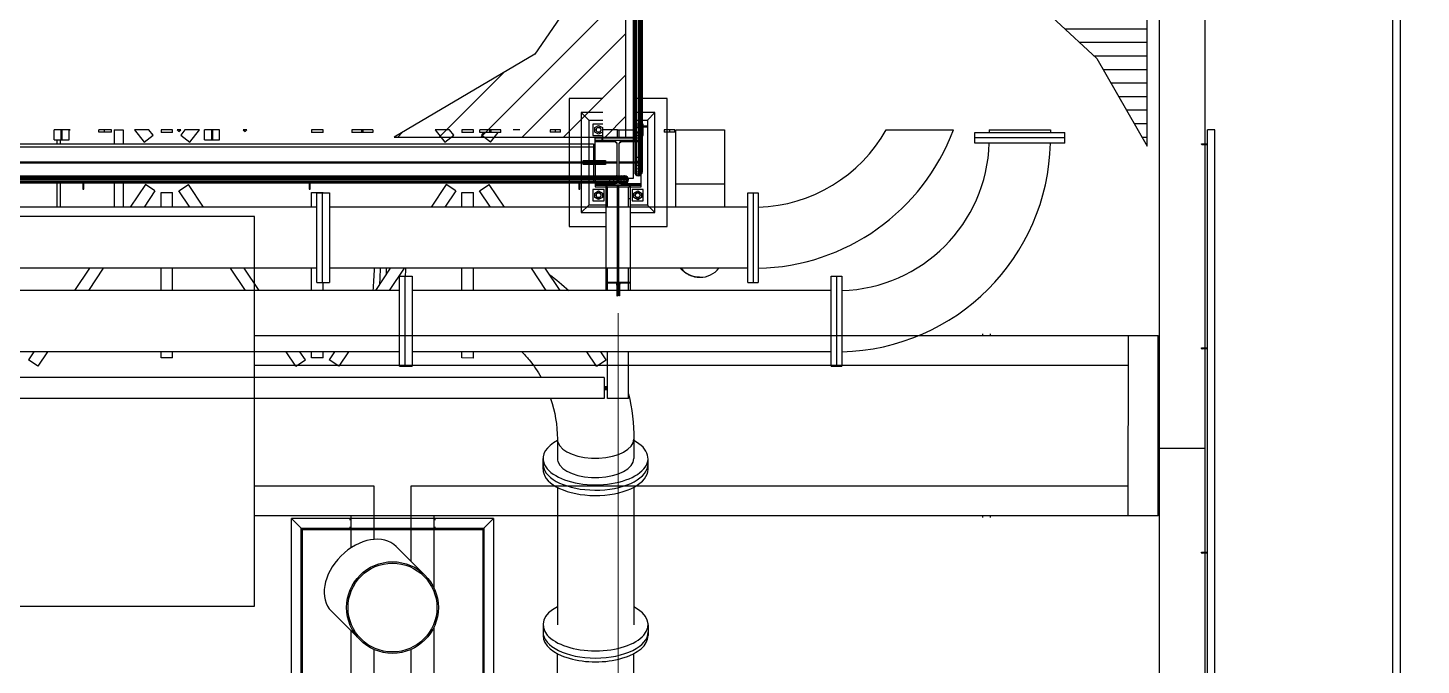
# Model space of a CAD drawing. Header units: metres. Extents: x 0 to 63075, y 0 to 44550.
# Drawn here: x 60035 to 61426, y 37841 to 38478 of the extents above; entities that cross this region are included whole.
import ezdxf

# ---------------------------------------------------------------- set-up
doc = ezdxf.new("R2010")
doc.units = ezdxf.units.M
doc.header["$LTSCALE"] = 75
for name, color, linetype in [('GSB', 7, 'Continuous'), ('ML6', 1, 'Continuous'), ('SDM', 7, 'Continuous'), ('SL1', 8, 'Continuous')]:
    doc.layers.add(name, color=color, linetype=linetype)
doc.styles.add('Arial', font='arial.ttf')
doc.styles.add('ROMANS', font='ROMANS.SHX')
doc.dimstyles.new('75___1-75', dxfattribs={"dimscale": 75, "dimtxt": 2.5, "dimasz": 2, "dimexe": 1.5, "dimexo": 1, "dimgap": 0.5, "dimtad": 1, "dimdec": 0, "dimzin": 12, "dimtxsty": 'ROMANS', "dimcen": 0, "dimclrd": 256, "dimclre": 256, "dimclrt": 3, "dimazin": 3, "dimtfac": 1, "dimtdec": 0, "dimtmove": 0, "dimatfit": 0, "dimfxl": 1, "dimlwd": -1, "dimlwe": -1, "dimarcsym": 0})
doc.dimstyles.new('VL0-GL_L', dxfattribs={"dimtxt": 0.18, "dimasz": 0.18, "dimexe": 0.18, "dimexo": 0.0625, "dimgap": 0.09, "dimtad": 0, "dimtih": 1, "dimtoh": 1, "dimdec": 4, "dimzin": 0, "dimdsep": 46, "dimtxsty": 'Standard', "dimcen": 0.09, "dimadec": 0, "dimazin": 0, "dimtfac": 1, "dimtdec": 4, "dimtofl": 0, "dimtmove": 0, "dimatfit": 3, "dimfxl": 1, "dimtolj": 1, "dimtzin": 0, "dimarcsym": 0})

# ---------------------------------------------------------------- blocks, each defined once
blk = doc.blocks.new('A$C6bae614f')
at = {"layer": 'SL1'}
h = blk.add_hatch(dxfattribs=at)
h.set_pattern_fill('_USER', color=256, scale=90, angle=-0.00187, style=0, pattern_type=0)
h.set_pattern_definition([(359.99813, (326091.565, -18363.04), (0.00294, 90), [])])
h.paths.add_polyline_path([(421387.8, 30260.9), (421387.9, 33754.9), (421001.2, 32979.4), (420499.4, 32570.6), (420373.4, 31955.6), (420516, 31343.3), (421053.1, 30843.8)])
h = blk.add_hatch(dxfattribs=at)
h.set_pattern_fill('_USER', color=256, scale=195, angle=44.99813, style=0, pattern_type=0)
h.set_pattern_definition([(44.99813, (326091.56, -18363.04), (-137.8813, 137.89033), [])])
h.paths.add_polyline_path([(417315.5, 30874.3), (416380.8, 30322.3), (417921.9, 30322.2), (417922, 31756.4)])
for p, q in [((421469.5, 17752.7), (421470.6, 50902.7)), ((421770.6, 50902.7), (421769.5, 17752.7)), ((423019.5, 17752.7), (423020.6, 50902.7)), ((423070.6, 50902.6), (423069.5, 17752.6)), ((417980.2, 36075.8), (417980, 30089.3)), ((417982.1, 36075.8), (417981.9, 30189.3)), ((417987.4, 36075.8), (417987.2, 30189.3)), ((417995.1, 30069.8), (417995.3, 36075.8)), ((418004.6, 36075.8), (418004.4, 30064.9)), ((418014, 36075.8), (418013.8, 30189.3)), ((418021.9, 36075.8), (418021.7, 30189.3)), ((418027.2, 36075.8), (418027, 30080)), ((418029, 36075.8), (418028.8, 30091.8)), ((417971.4, 30049.3), (417971.6, 35754.3)), ((417974.6, 35541.3), (417974.4, 30318.3)), ((417544.9, 30577.8), (417544.9, 29727.8)), ((417768.4, 30577.8), (417544.9, 30577.8)), ((418194.9, 30577.8), (417971.4, 30577.8)), ((418194.9, 29727.8), (418194.9, 30577.8)), ((417768.4, 30485.3), (417624.9, 30485.3)), ((417674.9, 30435.3), (417624.9, 30485.3)), ((417624.9, 30485.3), (417624.9, 29820.3)), ((418114.9, 30485.3), (417971.4, 30485.3)), ((418114.9, 30485.3), (418064.9, 30435.3)), ((418114.9, 29820.3), (418114.9, 30485.3)), ((417674.9, 30435.3), (417674.9, 29870.3)), ((417674.9, 30435.3), (417768.4, 30435.3)), ((417702.4, 30407.8), (417702.4, 30332.8)), ((417768.4, 30407.8), (417702.4, 30407.8)), ((417714.5, 30385), (417739.9, 30399.7)), ((417714.5, 30355.6), (417714.5, 30385)), ((417729.5, 30383.4), (417724.9, 30377.6)), ((417736.2, 30386.6), (417729.5, 30383.4)), ((417743.6, 30386.6), (417736.2, 30386.6)), ((417739.9, 30399.7), (417765.4, 30385)), ((417750.3, 30383.4), (417743.6, 30386.6)), ((417755, 30377.6), (417750.3, 30383.4)), ((417765.4, 30385), (417765.4, 30355.6)), ((417971.4, 30435.3), (418064.9, 30435.3)), ((418037.4, 30407.8), (417971.4, 30407.8)), ((417974.5, 30385), (417999.9, 30399.7)), ((417974.5, 30355.6), (417974.5, 30385)), ((417989.5, 30383.3), (417984.9, 30377.5)), ((417996.2, 30386.6), (417989.5, 30383.3)), ((418003.6, 30386.6), (417996.2, 30386.6)), ((417999.9, 30399.7), (418025.4, 30385)), ((418010.3, 30383.3), (418003.6, 30386.6)), ((418015, 30377.5), (418010.3, 30383.3)), ((418025.4, 30385), (418025.4, 30355.6)), ((418067.9, 30395.7), (418028.8, 30395.7)), ((418028.8, 30389.3), (418067.9, 30389.3)), ((418037.4, 30332.8), (418037.4, 30407.8)), ((418064.9, 30435.3), (418064.9, 29870.3)), ((418067.9, 30389.3), (418067.9, 30395.7)), ((414172.1, 30371.5), (414119.9, 30371.5)), ((414119.9, 30302.9), (414119.9, 30371.5)), ((414119.9, 30302.9), (414219.9, 30302.9)), ((414138, 30302.9), (414138, 30277.9)), ((414159.3, 30302.9), (414159.3, 30277.9)), ((414167.8, 30302.9), (414167.8, 30371.5)), ((414172.1, 30371.5), (414172.1, 30302.9)), ((414182.1, 30371.5), (414172.1, 30371.5)), ((414219.9, 30371.5), (414182.1, 30371.5)), ((414226.4, 30371.5), (414219.9, 30371.5)), ((414219.9, 30302.9), (414219.9, 30371.5)), ((414219.9, 30370.1), (414226.4, 30370.1)), ((414226.4, 30371.5), (414226.4, 30370.1)), ((414500.9, 30371.5), (414417.2, 30371.5)), ((414417.2, 30354.5), (414417.2, 30371.5)), ((414500.9, 30354.5), (414417.2, 30354.5)), ((414452.2, 30371.5), (414452.2, 30354.5)), ((414500.9, 30354.5), (414500.9, 30371.5)), ((414518.5, 30371.5), (414578.8, 30371.5)), ((414518.5, 30371.5), (414518.5, 30277.9)), ((414578.8, 30371.5), (414578.8, 30277.9)), ((414749.9, 30371.5), (414653.7, 30371.5)), ((414653.7, 30371.5), (414717.8, 30288.2)), ((414717.8, 30288.2), (414778.2, 30334.7)), ((414778.2, 30334.7), (414749.9, 30371.5)), ((414908, 30371.5), (414831.8, 30371.5)), ((414831.8, 30371.5), (414831.8, 30352.9)), ((414908, 30352.9), (414831.8, 30352.9)), ((414908, 30352.9), (414908, 30371.5)), ((414938.2, 30371.5), (414948.6, 30359)), ((414963.6, 30371.5), (414938.2, 30371.5)), ((414948.6, 30359), (414963.6, 30371.5)), ((414990, 30371.5), (414961.7, 30334.7)), ((414961.7, 30334.7), (415022.1, 30288.2)), ((415086.1, 30371.5), (414990, 30371.5)), ((415022.1, 30288.2), (415086.1, 30371.5)), ((415219.9, 30371.5), (415119.9, 30371.5)), ((415119.9, 30302.9), (415119.9, 30371.5)), ((415119.9, 30302.9), (415219.9, 30302.9)), ((415167.8, 30302.9), (415167.8, 30371.5)), ((415172.1, 30371.5), (415172.1, 30302.9)), ((415219.9, 30302.9), (415219.9, 30371.5)), ((415401.7, 30371.5), (415376.3, 30371.5)), ((415376.3, 30371.5), (415391.3, 30359)), ((415391.3, 30359), (415401.7, 30371.5)), ((415908, 30371.5), (415831.8, 30371.5)), ((415831.8, 30371.5), (415831.8, 30352.9)), ((415908, 30352.9), (415831.8, 30352.9)), ((415908, 30352.9), (415908, 30371.5)), ((416239.9, 30371.4), (416099.9, 30371.4)), ((416099.9, 30371.4), (416099.9, 30352.9)), ((416239.9, 30352.9), (416099.9, 30352.9)), ((416166.4, 30352.9), (416166.4, 30371.4)), ((416173.4, 30371.4), (416173.4, 30352.9)), ((416239.9, 30371.4), (416239.9, 30352.9)), ((416749.9, 30371.4), (416653.7, 30371.4)), ((416653.7, 30371.4), (416717.8, 30288.2)), ((416717.8, 30288.2), (416778.2, 30334.6)), ((416778.2, 30334.6), (416749.9, 30371.4)), ((416908, 30371.4), (416831.8, 30371.4)), ((416831.8, 30371.4), (416831.8, 30352.9)), ((416908, 30352.8), (416831.8, 30352.9)), ((416908, 30352.8), (416908, 30371.4)), ((417089.9, 30371.4), (416949.9, 30371.4)), ((416949.9, 30352.8), (416949.9, 30371.4)), ((417089.9, 30352.8), (416949.9, 30352.8)), ((416975.7, 30352.8), (416961.7, 30334.6)), ((417022.1, 30288.1), (416961.7, 30334.6)), ((417016.4, 30352.8), (417016.4, 30371.4)), ((417022.1, 30288.1), (417071.8, 30352.8)), ((417023.4, 30371.4), (417023.4, 30352.8)), ((417089.9, 30352.8), (417089.9, 30371.4)), ((417216, 30371.4), (417171.3, 30371.4)), ((417171.3, 30371.4), (417171.3, 30370)), ((417216, 30370), (417171.3, 30370)), ((417193.7, 30370), (417193.7, 30371.4)), ((417216, 30371.4), (417216, 30370)), ((417487.3, 30371.4), (417417.2, 30371.4)), ((417417.2, 30371.4), (417417.2, 30354.4)), ((417487.3, 30354.4), (417417.2, 30354.4)), ((417452.2, 30371.4), (417452.2, 30354.4)), ((417487.3, 30354.4), (417487.3, 30371.4)), ((417702.4, 30332.8), (417768.4, 30332.8)), ((417739.9, 30341), (417714.5, 30355.6)), ((417764.9, 30314.8), (417716.9, 30314.8)), ((417716.9, 30166.8), (417716.9, 30314.8)), ((417716.9, 30302.3), (418022.9, 30302.3)), ((417716.9, 30302.3), (418022.9, 30302.3)), ((417848.4, 30291.3), (417716.9, 30291.3)), ((417851.9, 30291.3), (417716.9, 30291.3)), ((417724.9, 30377.6), (417723.3, 30370.3)), ((417723.3, 30370.3), (417724.9, 30363.1)), ((417724.9, 30363.1), (417729.5, 30357.3)), ((417729.5, 30357.3), (417736.2, 30354.1)), ((417736.2, 30354.1), (417743.6, 30354.1)), ((417765.4, 30355.6), (417739.9, 30341)), ((417743.6, 30354.1), (417750.3, 30357.3)), ((417750.3, 30357.3), (417755, 30363.1)), ((417756.6, 30370.3), (417755, 30377.6)), ((417755, 30363.1), (417756.6, 30370.3)), ((417764.9, 30302.3), (417764.9, 30318.3)), ((417764.9, 30318.3), (417974.9, 30318.3)), ((417765.4, 30371.4), (417765.4, 30318.3)), ((417852.8, 30371.4), (417765.4, 30371.4)), ((417768.9, 30321.3), (417970.9, 30321.3)), ((417768.9, 30302.3), (417768.9, 30321.3)), ((417864.4, 30276.3), (417849.4, 30291.3)), ((417851.9, 30288.8), (417851.9, 30291.3)), ((417864.8, 30371.4), (417852.8, 30371.4)), ((417864.8, 30371.4), (417974.4, 30371.4)), ((417864.8, 30318.3), (417864.8, 30371.4)), ((417875, 30371.4), (417875, 30318.3)), ((417890.4, 30291.3), (417875.4, 30276.3)), ((418022.9, 30291.3), (417887.9, 30291.3)), ((417887.9, 30291.3), (417887.9, 30288.8)), ((418022.9, 30291.3), (417891.4, 30291.3)), ((417970.9, 30321.3), (417970.9, 30302.3)), ((417971.4, 30332.8), (418037.4, 30332.8)), ((417974.9, 30318.3), (417971.4, 30318.3)), ((417980, 30302.3), (417971.4, 30302.3)), ((417980, 30291.3), (417971.4, 30291.3)), ((417974.4, 30371.4), (417974.4, 30318.3)), ((417999.9, 30340.9), (417974.5, 30355.6)), ((417974.9, 30318.3), (417974.9, 30302.3)), ((418022.9, 30314.8), (417974.9, 30314.8)), ((417984.9, 30377.5), (417983.3, 30370.3)), ((417983.3, 30370.3), (417984.9, 30363.1)), ((417984.9, 30363.1), (417989.5, 30357.3)), ((417989.5, 30357.3), (417996.2, 30354.1)), ((417996.2, 30354.1), (418003.6, 30354.1)), ((418025.4, 30355.6), (417999.9, 30340.9)), ((418003.6, 30354.1), (418010.3, 30357.3)), ((418010.3, 30357.3), (418015, 30363.1)), ((418016.6, 30370.3), (418015, 30377.5)), ((418015, 30363.1), (418016.6, 30370.3)), ((418022.9, 29990.8), (418022.9, 30314.8)), ((418247, 30371.4), (418176.9, 30371.4)), ((418176.9, 30371.4), (418176.9, 30354.4)), ((418247, 30354.4), (418176.9, 30354.4)), ((418212, 30371.4), (418212, 30354.4)), ((418247, 30354.4), (418247, 30371.4)), ((418252.6, 29856), (418252.6, 30371.4)), ((418252.6, 30371.4), (418576.5, 30371.4)), ((418576.5, 30371.4), (418576.5, 29856)), ((419653, 30371.3), (420099.7, 30371.3)), ((420242.5, 30281.7), (420242.5, 30351.8)), ((420242.5, 30351.8), (420839.4, 30351.8)), ((420839.4, 30316.7), (420242.5, 30316.7)), ((420337.8, 30371.3), (420744.2, 30371.3)), ((420337.8, 30371.3), (420337.8, 30351.8)), ((420744.2, 30371.3), (420744.2, 30351.8)), ((420839.4, 30281.7), (420839.4, 30351.8)), ((421788.7, 19768.7), (421789, 30371.3)), ((421837.3, 30371.3), (421789, 30371.3)), ((421836.9, 19744.6), (421837.3, 30371.3)), ((408069.9, 30256.6), (417706.9, 30256.3)), ((408951.3, 30278.1), (417706.9, 30277.8)), ((417706.9, 30277.8), (417706.9, 30169.3)), ((417864.4, 30029.3), (417864.4, 30276.3)), ((417875.4, 30276.3), (417875.4, 30029.3)), ((420839.4, 30281.7), (420242.5, 30281.7)), ((421749.4, 30277.8), (421789, 30277.8)), ((421749.4, 30274.6), (421749.4, 30277.8)), ((421789, 30271.4), (421752.6, 30271.4)), ((408069.9, 30157.6), (417786.9, 30157.3)), ((417786.9, 30148.3), (408069.9, 30148.6)), ((417636.9, 30157.3), (417636.9, 30166.8)), ((417636.9, 30166.8), (417786.9, 30166.8)), ((417636.9, 30138.8), (417636.9, 30148.3)), ((417786.9, 30138.8), (417636.9, 30138.8)), ((417706.9, 30169.3), (417706.9, 30166.8)), ((417706.9, 30157.3), (417706.9, 30148.3)), ((417706.9, 30156.4), (417716.9, 30156.4)), ((417706.9, 30149.2), (417716.9, 30149.2)), ((417706.9, 30138.8), (417706.9, 30136.3)), ((417706.9, 30136.3), (417706.9, 30027.8)), ((417716.9, 30157.6), (417864.4, 30157.6)), ((417716.9, 30148.1), (417716.9, 30157.6)), ((417864.4, 30148.1), (417716.9, 30148.1)), ((417716.9, 30138.8), (417716.9, 29990.8)), ((417786.9, 30166.8), (417786.9, 30157.3)), ((417786.9, 30148.3), (417786.9, 30138.8)), ((417875.4, 30157.6), (418022.9, 30157.6)), ((418022.9, 30148.1), (417875.4, 30148.1)), ((417980, 30189.3), (417981.9, 30189.3)), ((417980, 30167.1), (417981.9, 30165)), ((417980, 30145.9), (417981.9, 30141.9)), ((417980, 30127), (417981.9, 30121.1)), ((417980, 30111.1), (417981.9, 30103.8)), ((417981.9, 30189.3), (417987.2, 30189.3)), ((417981.9, 30189.3), (417981.9, 30080)), ((417981.9, 30165), (417987.2, 30163.2)), ((417981.9, 30141.9), (417987.2, 30138.4)), ((417981.9, 30121.1), (417987.2, 30116.2)), ((417987.2, 30189.3), (417987.2, 30072.1)), ((417987.2, 30189.3), (417995.1, 30189.3)), ((417987.2, 30163.2), (417995.1, 30162)), ((417987.2, 30138.4), (417995.1, 30136.1)), ((417987.2, 30116.2), (417995.1, 30112.9)), ((417995.1, 30189.3), (418004.4, 30189.3)), ((417995.1, 30162), (418004.4, 30161.6)), ((417995.1, 30136.1), (418004.4, 30135.3)), ((417995.1, 30112.9), (418004.4, 30111.7)), ((418004.4, 30189.3), (418013.8, 30189.3)), ((418004.4, 30161.6), (418013.8, 30162)), ((418004.4, 30135.3), (418013.8, 30136.1)), ((418004.4, 30111.7), (418013.8, 30112.9)), ((418013.8, 30189.3), (418013.8, 30069.8)), ((418013.8, 30189.3), (418021.7, 30189.3)), ((418013.8, 30162), (418021.7, 30163.2)), ((418013.8, 30136.1), (418021.7, 30138.4)), ((418013.8, 30112.9), (418021.7, 30116.2)), ((418021.7, 30189.3), (418021.7, 30072.1)), ((418021.7, 30189.3), (418027, 30189.3)), ((418021.7, 30163.2), (418027, 30165)), ((418021.7, 30138.4), (418027, 30141.9)), ((418021.7, 30116.2), (418027, 30121.1)), ((418027, 30189.3), (418028.8, 30189.3)), ((418027, 30165), (418028.8, 30167.1)), ((418027, 30141.9), (418028.8, 30145.9)), ((418027, 30121.1), (418028.8, 30127)), ((418027, 30103.8), (418028.8, 30111.1)), ((407797.5, 30064), (417914.4, 30063.7)), ((407797.5, 30062.2), (417923.8, 30061.9)), ((407797.5, 30056.9), (417931.7, 30056.6)), ((407797.5, 30049), (417937, 30048.7)), ((407797.5, 30039.6), (417938.8, 30039.3)), ((407797.5, 30030.3), (417937, 30030)), ((407797.5, 30022.4), (417931.7, 30022.1)), ((407797.5, 30017.1), (417923.8, 30016.8)), ((417914.4, 30014.9), (407797.5, 30015.2)), ((408949.4, 30049.6), (417706.9, 30049.3)), ((411143.4, 30028), (417706.9, 30027.8)), ((414138, 30027.9), (414138, 29856.1)), ((414159.3, 30027.9), (414159.3, 29856.1)), ((414311.6, 30015), (414311.6, 29975.9)), ((414317.9, 29975.9), (414317.9, 30015)), ((414518.5, 30027.9), (414518.5, 29856.1)), ((414578.8, 30027.9), (414578.8, 29856.1)), ((415816.1, 30015), (415816.1, 29975.9)), ((415822.4, 29975.9), (415822.4, 30015)), ((417608.1, 30014.9), (417608.1, 29975.8)), ((417614.4, 29975.8), (417614.4, 30014.9)), ((417716.9, 30014.3), (417848.4, 30014.3)), ((417716.9, 30014.3), (417849.4, 30014.3)), ((417716.9, 30014.3), (417851.9, 30014.3)), ((417814.4, 30061.9), (417814.4, 30063.7)), ((417814.4, 30056.6), (417814.4, 30061.9)), ((417814.4, 30048.7), (417814.4, 30056.6)), ((417814.4, 30039.3), (417814.4, 30048.7)), ((417814.4, 30030), (417814.4, 30039.3)), ((417814.4, 30022.1), (417814.4, 30030)), ((417814.4, 30016.8), (417814.4, 30022.1)), ((417814.4, 30014.9), (417814.4, 30016.8)), ((417838.7, 30061.9), (417836.7, 30063.7)), ((417836.7, 30014.9), (417838.7, 30016.8)), ((417840.5, 30056.6), (417838.7, 30061.9)), ((417838.7, 30016.8), (417840.5, 30022.1)), ((417841.7, 30048.7), (417840.5, 30056.6)), ((417840.5, 30022.1), (417841.7, 30030)), ((417842.1, 30039.3), (417841.7, 30048.7)), ((417841.7, 30030), (417842.1, 30039.3)), ((417849.4, 30014.3), (417864.4, 30029.3)), ((417849.4, 30014.3), (417850, 30014.9)), ((417851.9, 30014.3), (417851.9, 30016.8)), ((417861.9, 30061.9), (417857.8, 30063.7)), ((417857.8, 30014.9), (417861.9, 30016.8)), ((417865.3, 30056.6), (417861.9, 30061.9)), ((417861.9, 30016.8), (417865.3, 30022.1)), ((417867.6, 30048.7), (417865.3, 30056.6)), ((417865.3, 30022.1), (417867.6, 30030)), ((417868.4, 30039.3), (417867.6, 30048.7)), ((417867.6, 30030), (417868.4, 30039.3)), ((417875.4, 30029.3), (417890.4, 30014.3)), ((417882.6, 30061.9), (417876.8, 30063.7)), ((417876.8, 30014.9), (417882.6, 30016.8)), ((417887.5, 30056.6), (417882.6, 30061.9)), ((417882.6, 30016.8), (417887.5, 30022.1)), ((417890.8, 30048.7), (417887.5, 30056.6)), ((417887.5, 30022.1), (417890.8, 30030)), ((417887.9, 30016.8), (417887.9, 30014.3)), ((417887.9, 30014.3), (418022.9, 30014.3)), ((417890.4, 30014.3), (417889.8, 30014.9)), ((417890.4, 30014.3), (418022.9, 30014.3)), ((417892, 30039.3), (417890.8, 30048.7)), ((417890.8, 30030), (417892, 30039.3)), ((417891.4, 30014.3), (418022.9, 30014.3)), ((417899.9, 30061.9), (417892.6, 30063.7)), ((417892.6, 30014.9), (417899.9, 30016.8)), ((417906.1, 30056.6), (417899.9, 30061.9)), ((417899.9, 30016.8), (417906.1, 30022.1)), ((417912.9, 30061.9), (417904.5, 30063.7)), ((417904.5, 30014.9), (417912.9, 30016.8)), ((417910.2, 30048.7), (417906.1, 30056.6)), ((417906.1, 30022.1), (417910.2, 30030)), ((417911.7, 30039.3), (417910.2, 30048.7)), ((417910.2, 30030), (417911.7, 30039.3)), ((417921, 30061.9), (417911.9, 30063.7)), ((417911.9, 30014.9), (417921, 30016.8)), ((417920.1, 30056.6), (417912.9, 30061.9)), ((417912.9, 30016.8), (417920.1, 30022.1)), ((417923.8, 30061.9), (417914.4, 30063.7)), ((417914.4, 30014.9), (417923.8, 30016.8)), ((417924.8, 30048.7), (417920.1, 30056.6)), ((417920.1, 30022.1), (417924.8, 30030)), ((417928.7, 30056.6), (417921, 30061.9)), ((417921, 30016.8), (417928.7, 30022.1)), ((417931.7, 30056.6), (417923.8, 30061.9)), ((417923.8, 30016.8), (417931.7, 30022.1)), ((417926.5, 30039.3), (417924.8, 30048.7)), ((417924.8, 30030), (417926.5, 30039.3)), ((417933.9, 30048.7), (417928.7, 30056.6)), ((417928.7, 30022.1), (417933.9, 30030)), ((417937, 30048.7), (417931.7, 30056.6)), ((417931.7, 30022.1), (417937, 30030)), ((417935.7, 30039.3), (417933.9, 30048.7)), ((417933.9, 30030), (417935.7, 30039.3)), ((417936.5, 30049.3), (417971.4, 30049.3)), ((417938.8, 30039.3), (417937, 30048.7)), ((417937, 30030), (417938.8, 30039.3)), ((417980, 30099.2), (417981.9, 30090.8)), ((417980, 30091.8), (417981.9, 30082.7)), ((417980, 30089.3), (417981.9, 30080)), ((417981.9, 30103.8), (417987.2, 30097.6)), ((417981.9, 30090.8), (417987.2, 30083.7)), ((417981.9, 30082.7), (417987.2, 30075)), ((417981.9, 30080), (417987.2, 30072.1)), ((417987.2, 30097.6), (417995.1, 30093.5)), ((417987.2, 30083.7), (417995.1, 30078.9)), ((417987.2, 30075), (417995.1, 30069.8)), ((417987.2, 30072.1), (417995.1, 30066.8)), ((417995.1, 30093.5), (418004.4, 30092)), ((417995.1, 30078.9), (418004.4, 30077.2)), ((417995.1, 30069.8), (418004.4, 30068)), ((417995.1, 30069.8), (417995.1, 30066.8)), ((417995.1, 30066.8), (418004.4, 30064.9)), ((418004.4, 30092), (418013.8, 30093.5)), ((418004.4, 30077.2), (418013.8, 30078.9)), ((418004.4, 30068), (418013.8, 30069.8)), ((418004.4, 30064.9), (418013.8, 30066.8)), ((418013.8, 30093.5), (418021.7, 30097.6)), ((418013.8, 30078.9), (418021.7, 30083.7)), ((418013.8, 30069.8), (418021.7, 30075)), ((418013.8, 30066.8), (418021.7, 30072.1)), ((418013.8, 30069.8), (418013.8, 30066.8)), ((418021.7, 30097.6), (418027, 30103.8)), ((418021.7, 30083.7), (418027, 30090.8)), ((418021.7, 30075), (418027, 30082.7)), ((418021.7, 30072.1), (418027, 30080)), ((418027, 30090.8), (418028.8, 30099.2)), ((418027, 30082.7), (418028.8, 30091.8)), ((418027, 30080), (418028.8, 30089.3)), ((418028.8, 30091.8), (418028.8, 30089.3)), ((414311.6, 29975.9), (414317.9, 29975.9)), ((414727.3, 30007.6), (414626.3, 29856.1)), ((414790.7, 29965.4), (414717.8, 29856.1)), ((414790.7, 29965.4), (414727.3, 30007.6)), ((414831.8, 29856.1), (414831.8, 29952.9)), ((414831.8, 29952.9), (414908, 29952.9)), ((414908, 29856.1), (414908, 29952.9)), ((414949.2, 29965.4), (415012.6, 30007.6)), ((415022, 29856.1), (414949.2, 29965.4)), ((415113.6, 29856.1), (415012.6, 30007.6)), ((415816.1, 29975.9), (415822.4, 29975.9)), ((415831.8, 29856.1), (415831.8, 29952.9)), ((415831.8, 29952.9), (415908, 29952.9)), ((415867.1, 29354.4), (415867.2, 29951.3)), ((415867.2, 29951.3), (415950.9, 29951.3)), ((415902.2, 29951.3), (415902.2, 29354.4)), ((415908, 29951.3), (415908, 29952.9)), ((415950.9, 29951.3), (415950.9, 29354.4)), ((416727.3, 30007.6), (416626.3, 29856.1)), ((416790.7, 29965.3), (416717.8, 29856.1)), ((416790.7, 29965.3), (416727.3, 30007.6)), ((416831.8, 29856.1), (416831.8, 29952.9)), ((416831.8, 29952.9), (416908, 29952.8)), ((416908, 29856), (416908, 29952.8)), ((416949.2, 29965.3), (417012.6, 30007.6)), ((417022, 29856), (416949.2, 29965.3)), ((417113.6, 29856), (417012.6, 30007.6)), ((417608.1, 29975.8), (417614.4, 29975.8)), ((417702.4, 29972.8), (417702.4, 29897.8)), ((417777.4, 29972.8), (417702.4, 29972.8)), ((417714.5, 29950), (417739.9, 29964.7)), ((417714.5, 29920.6), (417714.5, 29950)), ((417739.9, 29906), (417714.5, 29920.6)), ((418022.9, 30003.3), (417716.9, 30003.3)), ((417716.9, 30003.3), (418022.9, 30003.3)), ((418022.9, 30003.3), (417716.9, 30003.3)), ((417716.9, 29990.8), (418022.9, 29990.8)), ((417724.9, 29942.6), (417723.2, 29935.3)), ((417723.2, 29935.3), (417724.9, 29928.1)), ((417729.5, 29948.4), (417724.9, 29942.6)), ((417724.9, 29928.1), (417729.5, 29922.3)), ((417736.2, 29951.6), (417729.5, 29948.4)), ((417729.5, 29922.3), (417736.2, 29919.1)), ((417743.6, 29951.6), (417736.2, 29951.6)), ((417739.9, 29964.7), (417765.3, 29950)), ((417765.3, 29920.6), (417739.9, 29906)), ((417750.3, 29948.4), (417743.6, 29951.6)), ((417743.6, 29919.1), (417750.3, 29922.3)), ((417754.9, 29942.6), (417750.3, 29948.4)), ((417750.3, 29922.3), (417754.9, 29928.1)), ((417756.6, 29935.3), (417754.9, 29942.6)), ((417754.9, 29928.1), (417756.6, 29935.3)), ((417765.3, 29950), (417765.3, 29920.6)), ((417777.4, 29897.8), (417777.4, 29972.8)), ((417865.9, 30003), (417789.7, 30003)), ((417789.7, 29351.2), (417789.7, 30003)), ((417794.9, 30003.3), (417794.9, 29990.8)), ((417799.9, 29856), (417799.9, 29990.8)), ((417865.9, 29267.3), (417865.9, 30003)), ((417873.9, 29972.8), (417865.9, 29972.8)), ((417865.9, 29962.4), (417869.9, 29964.7)), ((417866.2, 29951.6), (417865.9, 29951.4)), ((417873.6, 29951.6), (417866.2, 29951.6)), ((417869.9, 29964.7), (417873.9, 29962.4)), ((417873.9, 29951.4), (417873.6, 29951.6)), ((417873.9, 30003), (417950.1, 30003)), ((417873.9, 29267.3), (417873.9, 30003)), ((417939.9, 29856), (417939.9, 29990.8)), ((417944.9, 29990.8), (417944.9, 30003.3)), ((417950.1, 30003), (417950.1, 29351.2)), ((418037.4, 29972.8), (417962.4, 29972.8)), ((417962.4, 29972.8), (417962.4, 29897.8)), ((417974.5, 29950), (417999.9, 29964.7)), ((417974.5, 29920.6), (417974.5, 29950)), ((417999.9, 29905.9), (417974.5, 29920.6)), ((417984.9, 29942.5), (417983.2, 29935.3)), ((417983.2, 29935.3), (417984.9, 29928.1)), ((417989.5, 29948.3), (417984.9, 29942.5)), ((417984.9, 29928.1), (417989.5, 29922.3)), ((417996.2, 29951.6), (417989.5, 29948.3)), ((417989.5, 29922.3), (417996.2, 29919.1)), ((418003.6, 29951.6), (417996.2, 29951.6)), ((417999.9, 29964.7), (418025.3, 29950)), ((418025.3, 29920.6), (417999.9, 29905.9)), ((418010.3, 29948.3), (418003.6, 29951.6)), ((418003.6, 29919.1), (418010.3, 29922.3)), ((418014.9, 29942.5), (418010.3, 29948.3)), ((418010.3, 29922.3), (418014.9, 29928.1)), ((418016.6, 29935.3), (418014.9, 29942.5)), ((418014.9, 29928.1), (418016.6, 29935.3)), ((418025.3, 29950), (418025.3, 29920.6)), ((418037.4, 29897.8), (418037.4, 29972.8)), ((418576.5, 30008.3), (418252.6, 30008.3)), ((418731.9, 29951.2), (418802, 29951.2)), ((418731.9, 29354.3), (418731.9, 29951.2)), ((418766.9, 29951.2), (418766.9, 29354.3)), ((418802, 29951.2), (418802, 29354.3)), ((415867.2, 29856.1), (412950.9, 29856.2)), ((418731.9, 29856), (415950.9, 29856.1)), ((417674.9, 29870.3), (417624.9, 29820.3)), ((417789.7, 29870.3), (417674.9, 29870.3)), ((417702.4, 29897.8), (417777.4, 29897.8)), ((417736.2, 29919.1), (417743.6, 29919.1)), ((417788.7, 29913.3), (417788.7, 29856)), ((417799.9, 29913.3), (417788.7, 29913.3)), ((417865.9, 29919.2), (417866.2, 29919.1)), ((417869.9, 29905.9), (417865.9, 29908.3)), ((417865.9, 29897.8), (417873.9, 29897.8)), ((417873.9, 29870.3), (417865.9, 29870.3)), ((417866.2, 29919.1), (417873.6, 29919.1)), ((417873.9, 29908.3), (417869.9, 29905.9)), ((417873.6, 29919.1), (417873.9, 29919.2)), ((417939.9, 29913.3), (417951.1, 29913.3)), ((418064.9, 29870.3), (417950.1, 29870.3)), ((417951.1, 29856), (417951.1, 29913.3)), ((417962.4, 29897.8), (418037.4, 29897.8)), ((417996.2, 29919.1), (418003.6, 29919.1)), ((418114.9, 29820.3), (418064.9, 29870.3)), ((415452.1, 29793.9), (411313.2, 29794)), ((415452, 27202.3), (415452.1, 29793.9)), ((417624.9, 29820.3), (417789.7, 29820.3)), ((417865.9, 29820.3), (417873.9, 29820.3)), ((417950.1, 29820.3), (418114.9, 29820.3)), ((417544.9, 29727.8), (417789.7, 29727.8)), ((417865.9, 29727.8), (417873.9, 29727.8)), ((417950.1, 29727.8), (418194.9, 29727.8)), ((415867.1, 29449.7), (412950.9, 29449.8)), ((414355.3, 29449.7), (414256.2, 29301.1)), ((414446.9, 29449.7), (414347.8, 29301.1)), ((414831.8, 29301.1), (414831.8, 29449.7)), ((414908, 29301.1), (414908, 29449.7)), ((415392, 29301.1), (415292.9, 29449.7)), ((415483.6, 29301.1), (415384.5, 29449.7)), ((415831.8, 29301.1), (415831.8, 29449.7)), ((418731.9, 29449.6), (415950.9, 29449.7)), ((416355.3, 29449.7), (416256.2, 29301.1)), ((416446.9, 29449.7), (416347.8, 29301.1)), ((416417.1, 29396.3), (416500.9, 29396.3)), ((416417.1, 28799.4), (416417.1, 29396.3)), ((416452.2, 29396.3), (416452.2, 28799.4)), ((416500.9, 29396.3), (416500.9, 28799.4)), ((416831.8, 29301.1), (416831.8, 29449.7)), ((416908, 29301), (416908, 29449.6)), ((417392, 29301), (417292.9, 29449.6)), ((417483.6, 29301), (417384.5, 29449.6)), ((417788.7, 29449.6), (417788.7, 29301)), ((417799.9, 29301), (417799.9, 29449.6)), ((417939.9, 29301), (417939.9, 29449.6)), ((417951.1, 29301), (417951.1, 29449.6)), ((418411.6, 29389.4), (418414.5, 29389.4)), ((419286.9, 28799.3), (419286.9, 29396.2)), ((419286.9, 29396.2), (419357, 29396.2)), ((419321.9, 29396.2), (419321.9, 28799.3)), ((419357, 29396.2), (419356.9, 28799.3)), ((416417.1, 29301.1), (413500.9, 29301.2)), ((415867.1, 29354.4), (415950.9, 29354.4)), ((415908, 29301.1), (415908, 29354.4)), ((419286.9, 29301), (416500.9, 29301.1)), ((417789.7, 29357.9), (417865.9, 29357.9)), ((417851.9, 29351.2), (417789.7, 29351.2)), ((417861.1, 29357.9), (417861.1, 29267.3)), ((417865.9, 29284.4), (417861.1, 29284.4)), ((417873.9, 29357.9), (417950.1, 29357.9)), ((417873.9, 29284.4), (417878.7, 29284.4)), ((417878.7, 29357.9), (417878.7, 29267.3)), ((417950.1, 29351.2), (417887.9, 29351.2)), ((418731.9, 29354.3), (418802, 29354.3)), ((417861.1, 29267.3), (417865.9, 29267.3)), ((417878.7, 29267.3), (417873.9, 29267.3)), ((415452.1, 29002.9), (421459.9, 29002.7)), ((420294.9, 29002.7), (420294.9, 29012.7)), ((420344.9, 29002.7), (420344.9, 29012.7)), ((421259.9, 29002.7), (421259.8, 27802.7)), ((421459.8, 27802.7), (421459.9, 29002.7)), ((421749.4, 28916.3), (421749.4, 28919.4)), ((421749.4, 28919.4), (421789, 28919.4)), ((421789, 28913.1), (421752.6, 28913.1)), ((416417.1, 28894.7), (413500.9, 28894.8)), ((413985.3, 28894.7), (413949.1, 28840.5)), ((414012.5, 28798.2), (413949.1, 28840.5)), ((414076.9, 28894.7), (414012.5, 28798.2)), ((414831.8, 28852.9), (414831.8, 28894.7)), ((414908, 28852.9), (414831.8, 28852.9)), ((414908, 28852.9), (414908, 28894.7)), ((415727.2, 28798.2), (415662.9, 28894.7)), ((415727.2, 28798.2), (415790.6, 28840.4)), ((415790.6, 28840.4), (415754.5, 28894.7)), ((415831.8, 28852.9), (415831.8, 28894.7)), ((415908, 28852.9), (415831.8, 28852.9)), ((415908, 28852.9), (415908, 28894.7)), ((415985.3, 28894.7), (415949.1, 28840.4)), ((416012.5, 28798.2), (415949.1, 28840.4)), ((416076.9, 28894.7), (416012.5, 28798.2)), ((419286.9, 28894.6), (416500.9, 28894.7)), ((416831.8, 28852.9), (416831.8, 28894.7)), ((416908, 28852.8), (416831.8, 28852.9)), ((416908, 28852.8), (416908, 28894.6)), ((417727.2, 28798.1), (417662.9, 28894.6)), ((417727.2, 28798.1), (417790.6, 28840.4)), ((417790.6, 28840.4), (417754.5, 28894.6)), ((417799.9, 28582.8), (417799.9, 28894.6)), ((417939.9, 28582.8), (417939.9, 28894.6)), ((417776.7, 28722.8), (409995.1, 28723.1)), ((421259.9, 28802.7), (415452, 28802.9)), ((416417.1, 28799.4), (416500.9, 28799.4)), ((417776.7, 28722.8), (417776.7, 28582.8)), ((419286.9, 28799.3), (419356.9, 28799.3)), ((417776.7, 28662.3), (417799.9, 28662.3)), ((417776.7, 28656), (417799.9, 28656)), ((417776.7, 28649.6), (417799.9, 28649.6)), ((417776.7, 28643.3), (417799.9, 28643.3)), ((417799.9, 28656), (417786.7, 28656)), ((417786.7, 28649.7), (417786.7, 28656)), ((417786.7, 28649.7), (417799.9, 28649.7)), ((417776.7, 28582.8), (411081.2, 28583)), ((417939.9, 28582.8), (417799.9, 28582.8)), ((417465.8, 28313.1), (417465.8, 28184.2)), ((417973.8, 28313.1), (417973.8, 28184.1)), ((417370.6, 28112.9), (417370.6, 28184.2)), ((418069.1, 28112.9), (418069.1, 28184.1)), ((421769.9, 28251.5), (421469.9, 28251.5)), ((415452, 28002.9), (416244.9, 28002.9)), ((416244.9, 28002.9), (416244.8, 27646.3)), ((416494.8, 27498.9), (416494.9, 28002.9)), ((416494.9, 28002.9), (421259.9, 28002.7)), ((417465.9, 27993), (417465.8, 27079)), ((417973.9, 27993.1), (417973.8, 27079)), ((421459.8, 27802.7), (415452, 27802.9)), ((416094.8, 27591), (416094.8, 27802.9)), ((416644.8, 27802.9), (416644.8, 27324.3)), ((420294.8, 27792.7), (420294.8, 27802.7)), ((420344.8, 27792.7), (420344.8, 27802.7)), ((415698.3, 26646.1), (415698.3, 27784.4)), ((415761.8, 27720.9), (415698.3, 27784.4)), ((417041.4, 27784.4), (415698.3, 27784.4)), ((415761.8, 27720.9), (416977.9, 27720.9)), ((415761.8, 26602.4), (415761.8, 27720.9)), ((415761.8, 27712.9), (416977.8, 27712.8)), ((415761.8, 27712.9), (415761.8, 26602.4)), ((415769.8, 27720.9), (415769.8, 26602.4)), ((415769.8, 27720.9), (416969.8, 27720.8)), ((416084.8, 27777.9), (416094.8, 27777.9)), ((416084.8, 27727.9), (416094.8, 27727.9)), ((416644.8, 27777.9), (416654.8, 27777.9)), ((416644.8, 27727.9), (416654.8, 27727.9)), ((416969.8, 27720.8), (416969.8, 26602.3)), ((416977.9, 27720.9), (416977.8, 26602.4)), ((416977.8, 27712.8), (416977.8, 26602.4)), ((417041.4, 27784.4), (416977.9, 27720.9)), ((416977.9, 27720.9), (417041.4, 27784.4)), ((417041.4, 27784.4), (417041.3, 26646)), ((416585.4, 27408.4), (416394.9, 27598.9)), ((421749.3, 27561.1), (421788.9, 27561.1)), ((421749.3, 27557.9), (421749.3, 27561.1)), ((421788.9, 27554.8), (421752.5, 27554.8)), ((411313.1, 27202.4), (415452, 27202.3)), ((415963.8, 27167.9), (416154.3, 26977.3)), ((416644.8, 27061.4), (416644.8, 26313.7)), ((417370.6, 27079), (417370.6, 27031.3)), ((418069.1, 27079), (418069.1, 27031.3)), ((416094.8, 26313.7), (416094.8, 27036.8)), ((417370.6, 27031.3), (417370.6, 27006.5)), ((418069.1, 27031.3), (418069.1, 27006.5)), ((416244.8, 26914.9), (416244.8, 26335.6)), ((416494.8, 26335.6), (416494.8, 26914.9)), ((417465.8, 26407.7), (417465.8, 26886.7)), ((417973.8, 25816), (417973.8, 26886.7))]:
    blk.add_line(p, q, dxfattribs=at)
for points in [[(421387.8, 30260.9), (421387.9, 33754.9), (421001.2, 32979.4), (420499.4, 32570.6), (420373.4, 31955.6), (420516, 31343.3), (421053.1, 30843.8)], [(417315.5, 30874.3), (416380.8, 30322.3), (417921.9, 30322.2), (417922, 31756.4)]]:
    blk.add_lwpolyline(points, close=True, dxfattribs=at)
for centre, radius in [((417739.9, 30370.3), 16), ((417999.9, 30370.3), 16), ((417739.9, 29935.3), 16), ((417999.9, 29935.3), 16), ((416369.8, 27192.9), 304.8), ((416369.8, 27192.9), 304.8), ((416369.8, 27192.9), 295.3)]:
    blk.add_circle(centre, radius, dxfattribs=at)
for centre, radius, start, end in [((417848.4, 30275.3), 16, 359.99609, 89.9981), ((417848.4, 30275.3), 16, 359.99609, 89.9981), ((417891.4, 30275.3), 16, 89.9981, 179.99609), ((417891.4, 30275.3), 16, 89.9981, 179.99609), ((418772, 30866.8), 1417.2, 271.21278, 339.5362), ((418772, 30866.8), 1010.8, 271.70127, 330.64847), ((419327, 30311.8), 1010.8, 271.70127, 358.29499), ((419327, 30311.8), 1417.2, 271.21278, 358.78347), ((421752.6, 30274.6), 3.17, 179.99813, 269.99813), ((417848.4, 30030.3), 16, 269.9981, 359.99609), ((417848.4, 30030.3), 16, 269.9981, 359.99609), ((417848.4, 30030.3), 16, 269.99813, 285.73904), ((417891.4, 30030.3), 16, 179.99609, 269.9981), ((417891.4, 30030.3), 16, 179.99609, 269.9981), ((417891.4, 30030.3), 16, 254.25721, 269.99813), ((417869.9, 29935.3), 16, 75.52057, 104.47568), ((417869.9, 29935.3), 16, 255.52057, 284.47568), ((418414.5, 29551.3), 161.9, 218.90589, 321.09036), ((418414.5, 29551.3), 161.9, 218.90518, 321.09107), ((421752.6, 28916.3), 3.17, 179.99813, 269.99813), ((421752.5, 27557.9), 3.17, 179.99813, 269.99813)]:
    blk.add_arc(centre, radius, start, end, dxfattribs=at)
for centre, major_axis, ratio, start_param, end_param in [((416183.3, 29472.4), (0.9, 349.2), 0.190138, 4.200186, 4.647792), ((416223.7, 29472.3), (-0.9, -349.2), 0.190138, 1.196678, 1.5065), ((416223.7, 29472.3), (0.9, 349.2), 0.190138, 4.338271, 4.648093), ((416264.1, 29472.2), (-0.9, -349.2), 0.190138, 1.394294, 1.506801), ((416410.2, 29471.8), (-0.7, -254), 0.190138, 1.269574, 1.48406), ((417851.9, 29338.1), (0, -13.1), 0.707107, 1.570753, 3.141593), ((417887.9, 29338.1), (0, 13.1), 0.707107, 0, 1.570753), ((417719.8, 28184.2), (-349.2, 0), 0.499996, 5.526729, 6.44812), ((417719.8, 28184.2), (-349.2, 0), 0.499996, 0.164934, 3.898049), ((417719.8, 28313.1), (-254, 0), 0.499996, 0, 0.164934), ((417719.8, 28313.1), (254, 0), 0.499996, 3.306527, 6.283185), ((417719.8, 28184.2), (-254, 0), 0.499996, 0, 0.164934), ((417719.8, 28184.2), (-254, 0), 0.499996, 0.164934, 3.141593), ((417719.8, 28148.5), (-349.2, 0), 0.499996, 0, 0.164934), ((417719.8, 28112.9), (-349.2, 0), 0.499996, 0, 0.164934), ((417719.8, 28148.5), (-349.2, 0), 0.499996, 0.164934, 3.141593), ((417719.8, 28148.5), (349.2, 0), 0.499996, 3.306527, 6.283185), ((417719.8, 28112.9), (349.2, 0), 0.499996, 3.306527, 6.283185), ((416179.3, 27383.4), (215.5, 215.5), 0.707107, 0, 1.570796), ((416179.3, 27383.4), (-215.5, -215.5), 0.707107, 4.712389, 6.283185), ((417719.8, 27079), (-349.2, 0), 0.5, 5.526729, 7.853982), ((417719.8, 27079), (349.2, 0), 0.5, 4.712389, 7.039642), ((417719.8, 27031.3), (349.2, 0), 0.5, 3.141593, 6.283185), ((417719.8, 27031.3), (-349.2, 0), 0.5, 0, 1.570796), ((417719.8, 27006.5), (-349.2, 0), 0.5, 0, 3.141593), ((417719.8, 27031.3), (349.2, 0), 0.5, 4.712389, 6.283185)]:
    blk.add_ellipse(centre, major_axis=major_axis, ratio=ratio, start_param=start_param, end_param=end_param, dxfattribs=at)
for points in [[(417411.6, 29408.9), (417457.1, 29375.3), (417500.4, 29339.3), (417541.4, 29301)], [(417421.4, 28582.8), (417450.8, 28497), (417465.8, 28406.2), (417465.8, 28313.1)], [(417939.9, 28614.5), (417962.5, 28516), (417973.8, 28414.7), (417973.8, 28313.1)]]:
    blk.add_open_spline(points, degree=3, dxfattribs=at)
for points, knots in [([(418411.6, 29389.4), (418403.2, 29389.4), (418395.1, 29390), (418387.3, 29391.2), (418379.5, 29392.4), (418372, 29394.1), (418364.8, 29396.2), (418357.2, 29398.4), (418350, 29401.2), (418343.2, 29404.3), (418336, 29407.6), (418329.2, 29411.3), (418322.9, 29415.4), (418316.2, 29419.7), (418309.9, 29424.4), (418304.2, 29429.3), (418298.1, 29434.6), (418292.5, 29440.3), (418287.4, 29446.1), (418286.4, 29447.3), (418285.4, 29448.4), (418284.5, 29449.6)], [0, 0, 0, 0, 0.0184802, 0.0184802, 0.0184802, 0.0369604, 0.0369604, 0.0369604, 0.0564399, 0.0564399, 0.0564399, 0.077104, 0.077104, 0.077104, 0.0991209, 0.0991209, 0.0991209, 0.1226814, 0.1226814, 0.1226814, 0.1273686, 0.1273686, 0.1273686, 0.1273686]), ([(417230.2, 28894.6), (417247, 28877.1), (417262.9, 28859), (417278, 28840.4), (417308.4, 28803.1), (417335.3, 28763.8), (417358.5, 28722.8)], [5.5239566, 5.5239566, 5.5239566, 5.5239566, 5.596429, 5.596429, 5.596429, 5.7421666, 5.7421666, 5.7421666, 5.7421666])]:
    blk.add_open_spline(points, degree=3, knots=knots, dxfattribs=at)
for points in [[(417869.9, 29152.1), (417869.8, 27079.4), (417869.8, 26043), (417869.7, 25006.6)], [(417869.9, 28756.6), (417869.8, 26881.6), (417869.8, 25944.1), (417869.7, 25006.6)]]:
    blk.add_leader(points, dimstyle='VL0-GL_L', override={"dimscale": 1, "dimtxt": 2.5, "dimasz": 2.5, "dimgap": 1.25, "dimtad": 0, "dimtxsty": 'Arial', "dimldrblk": 'NONE', "dimlwd": 9}, dxfattribs=at)
blk = doc.blocks.new('zw$15D4')
at = {"layer": 'ML6', "xscale": 0.2502808837766805, "yscale": 0.2502808837766805, "zscale": 0.2502808837766805}
blk.add_blockref('A$C6bae614f', (-85544.7, -3177.3), dxfattribs=at)

msp = doc.modelspace()

# ---------------------------------------------------------------- block references
at = {"layer": 'GSB', "xscale": 0.6000000000000068, "yscale": 0.6000000000000068, "zscale": 0.6000000000000068}
msp.add_blockref('zw$15D4', (49200, 35721.6), dxfattribs=at)

# ---------------------------------------------------------------- leaders
at = {"layer": 'SDM'}
msp.add_leader([(52766.7, 37891.9), (59453.1, 42438.7), (62243.4, 42438.7)], dimstyle='75___1-75', override={"dimtad": 0}, dxfattribs=at)

doc.saveas('drawing.dxf')
